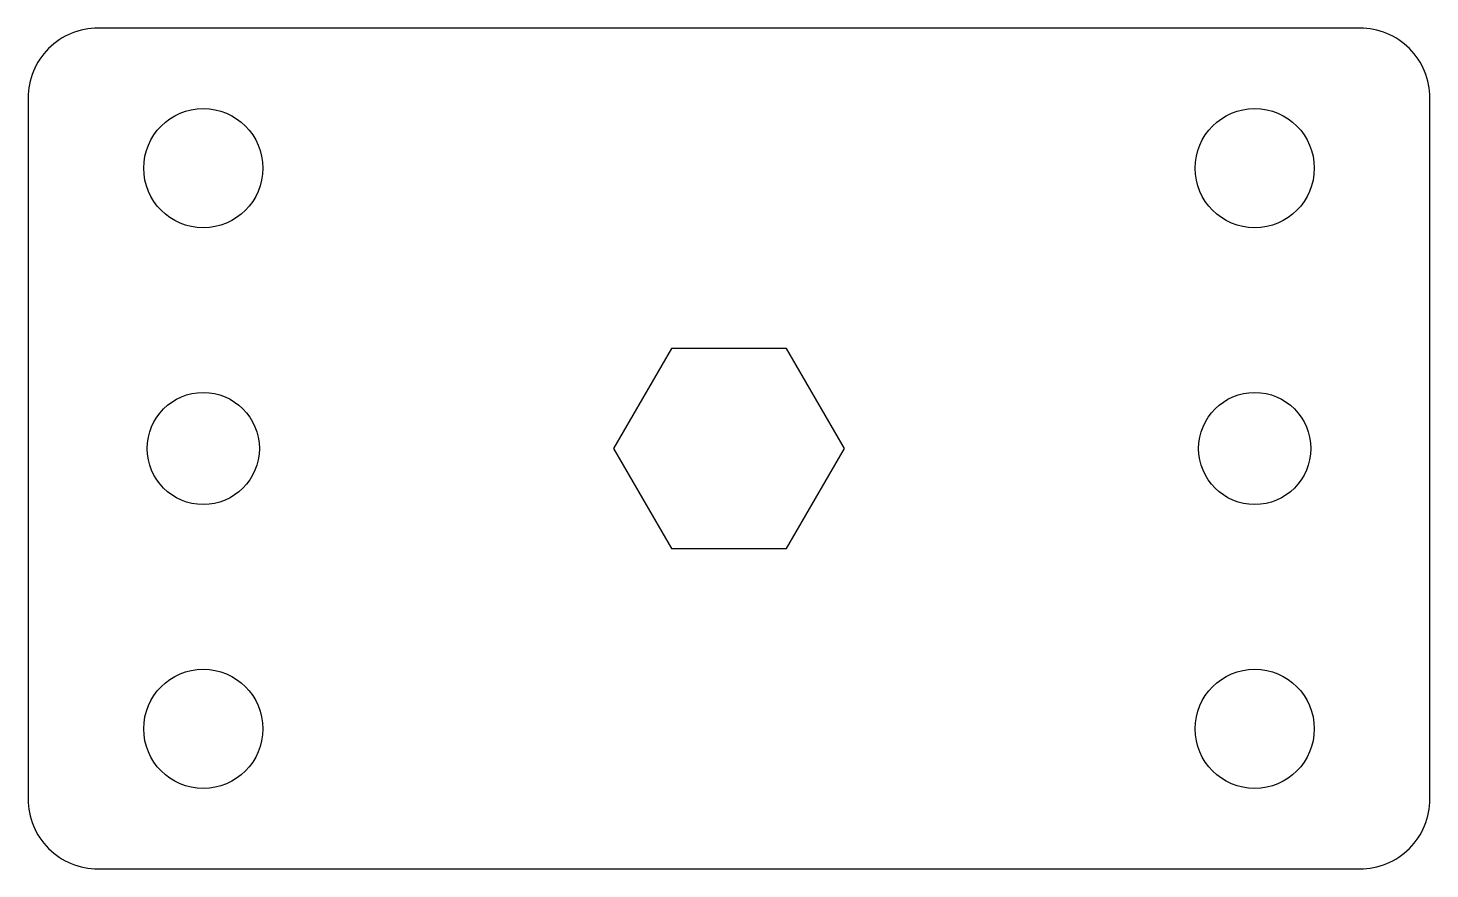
# Model space of a CAD drawing. Header units: millimetres. Extents: x 0 to 40, y 0 to 24.
import ezdxf

# ---------------------------------------------------------------- set-up
doc = ezdxf.new("R2010")
doc.units = ezdxf.units.MM
doc.layers.add('CUT', color=1, linetype='Continuous')

msp = doc.modelspace()

# ---------------------------------------------------------------- linework, layer by layer
at = {"layer": 'CUT'}
msp.add_lwpolyline([(2, 0), (38, 0, 0.414214), (40, 2), (40, 22, 0.414214), (38, 24), (2, 24, 0.414214), (0, 22), (0, 2, 0.414214)], format="xyb", close=True, dxfattribs=at)
msp.add_lwpolyline([(23.291, 12), (21.645, 14.85), (18.355, 14.85), (16.709, 12), (18.355, 9.15), (21.645, 9.15)], close=True, dxfattribs=at)
for centre, radius in [((5, 20), 1.7), ((35, 20), 1.7), ((5, 12), 1.6), ((35, 12), 1.6), ((5, 4), 1.7), ((35, 4), 1.7)]:
    msp.add_circle(centre, radius, dxfattribs=at)

doc.saveas('drawing.dxf')
